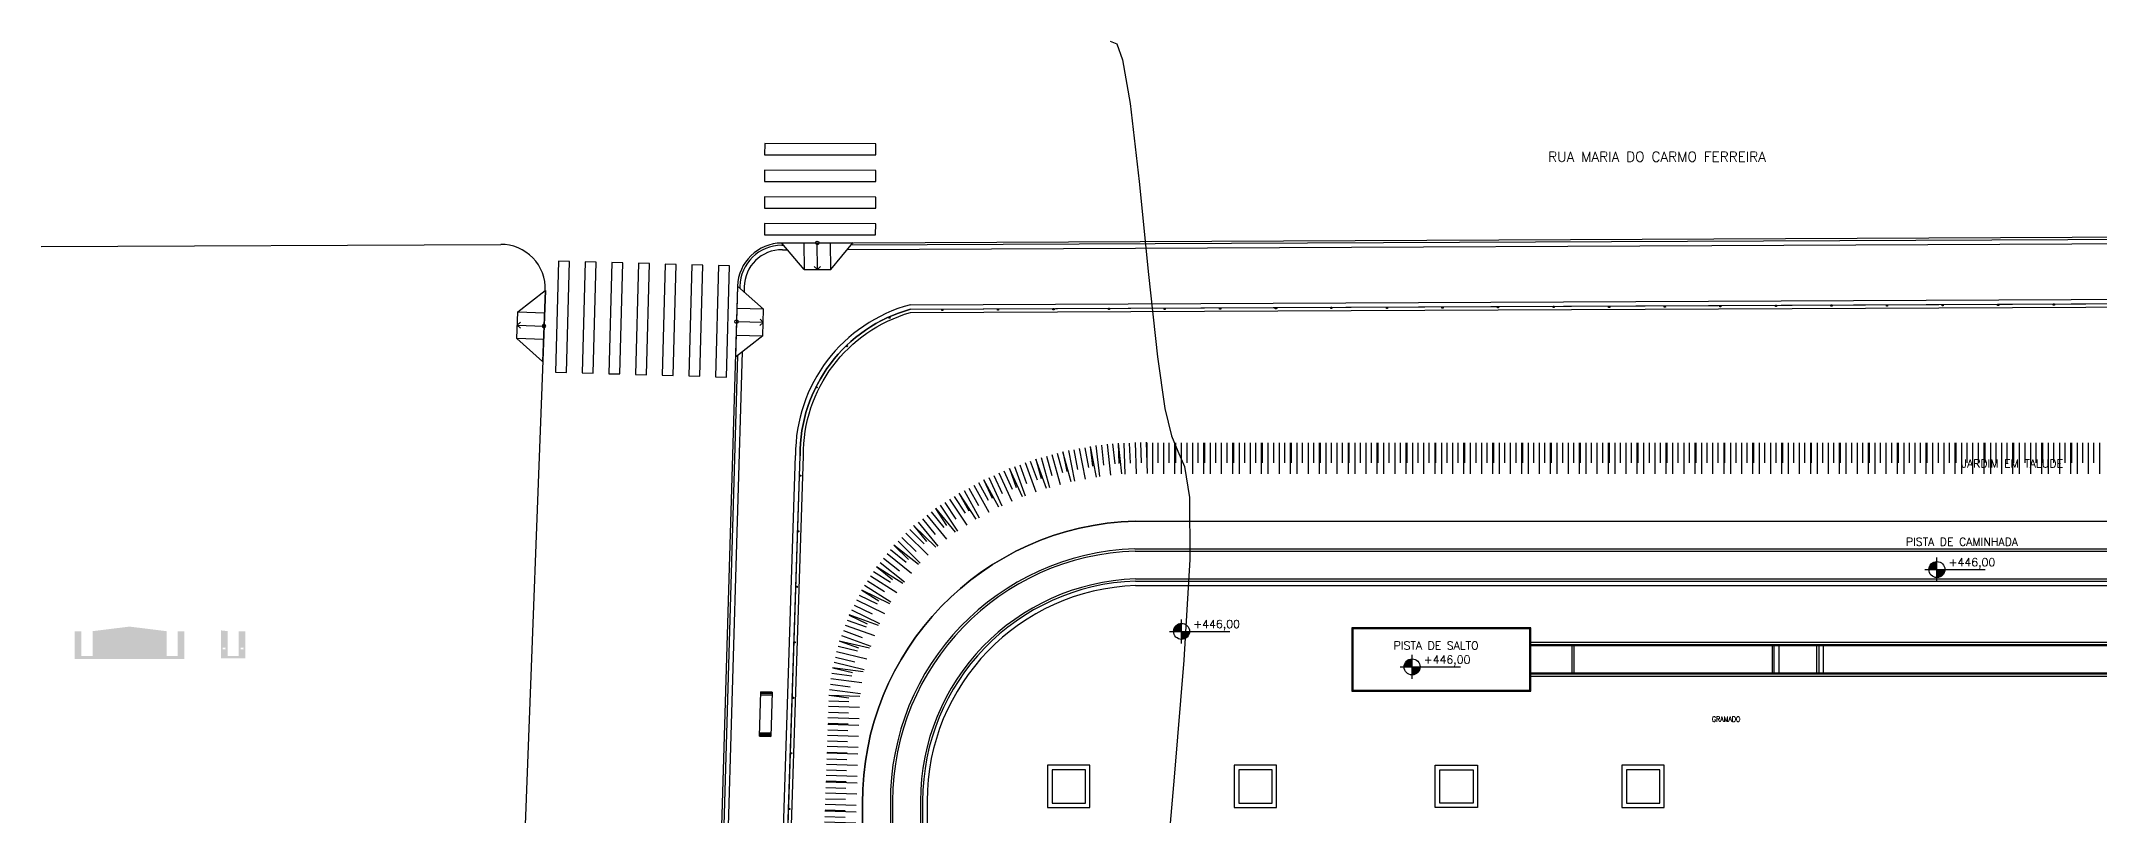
# Model space of a CAD drawing. Header units: inches. Extents: x 462102 to 462370, y 9198066 to 9198227.
# Drawn here: x 462101.7 to 462194.3, y 9198192.3 to 9198227.1 of the extents above; entities that cross this region are included whole.
import ezdxf
from ezdxf.enums import TextEntityAlignment as Align

# ---------------------------------------------------------------- set-up
doc = ezdxf.new("R2010")
doc.units = ezdxf.units.IN
doc.header["$MEASUREMENT"] = 0
doc.linetypes.add('CONTINU', pattern=[0])
for name, color, linetype in [('I-AGUA QUENTE', 190, 'Continuous'), ('I-ARQ', 8, 'Continuous'), ('I-CURVANIVEL', 55, 'CONTINU'), ('I-NORMO_ARQ', 8, 'Continuous'), ('I-NORMO_INST', 4, 'Continuous')]:
    doc.layers.add(name, color=color, linetype=linetype)
doc.layers.add('I-TEXTOS', color=2, linetype='Continuous', lineweight=25)
doc.styles.add('COTA200', font='ROMANS.SHX')
doc.styles.add('ROMANS', font='romans.shx', dxfattribs={"width": 0.75, "height": 0.1})
pattern_1 = [(45, (0, 0), (4e-19, 0.00353553390593274), [0.0025, -0.0025]), (45, (-0.000663, 0.000663), (4e-19, 0.00353553390593274), [0.0025, -0.0025]), (45, (-0.0013258, 0.0013258), (4e-19, 0.00353553390593274), [0.0025, -0.0025]), (135, (-0.0013258, 0.0017678), (-0.00353553390593274, 7e-19), [0.0025, -0.0025]), (135, (-0.000663, 0.0024307), (-0.00353553390593274, 7e-19), [0.0025, -0.0025]), (135, (2e-19, 0.0030936), (-0.00353553390593274, 7e-19), [0.0025, -0.0025])]

# ---------------------------------------------------------------- blocks, each defined once
blk = doc.blocks.new('A$C345B1117')
at = {"layer": 'I-ARQ'}
for p, q in [((0.665, 0), (0.665, 40)), ((0.765, 0), (0.765, 40)), ((0.815, 0), (0.815, 40)), ((2.035, 0), (2.035, 40)), ((2.085, 0), (2.085, 40)), ((2.185, 0), (2.185, 40)), ((0.815, 38.15), (2.035, 38.15)), ((0.815, 29.15), (2.035, 29.15)), ((0.815, 27.15), (2.035, 27.15)), ((0.815, 27.05), (2.035, 27.05)), ((0.815, 26.85), (2.035, 26.85)), ((0.665, 0), (2.185, 0))]:
    blk.add_line(p, q, dxfattribs=at)
for points in [[(0, 48.05), (2.85, 48.05), (2.85, 40), (0, 40)], [(0.05, 48), (2.8, 48), (2.8, 40.05), (0.05, 40.05)]]:
    blk.add_lwpolyline(points, close=True, dxfattribs=at)
for points in [[(2.035, 38.05), (0.815, 38.05)], [(2.035, 29.05), (0.815, 29.05)], [(0.815, 28.85), (2.035, 28.85)]]:
    blk.add_lwpolyline(points, dxfattribs=at)
blk = doc.blocks.new('nível-ct-04')
h = blk.add_hatch(color=8)
h.paths.add_polyline_path([(1.048, -1.319), (0.898, -1.319), (0.898, -1.469, 0.414214)])
h.paths.add_polyline_path([(0.898, -1.169, 0.414214), (0.748, -1.319), (0.898, -1.319)])
for p, q in [((0.898, -1.544), (0.898, -1.094)), ((0.673, -1.319), (1.803, -1.319))]:
    blk.add_line(p, q)
blk.add_circle((0.898, -1.319), 0.15)
at = {"style": 'ROMANS'}
blk.add_attdef('0.00', (1.117, -1.257), '', height=0.15, dxfattribs=at)
blk = doc.blocks.new('CERCA')
at = {"layer": 'I-ARQ'}
blk.add_lwpolyline([(-0.025, 0), (0.025, 0), (0.025, -0.06), (-0.025, -0.06)], close=True, dxfattribs=at)
blk = doc.blocks.new('talude')
at = {"layer": 'I-ARQ'}
for p, q in [((-0.5, -0.5), (-0.5, -1.401)), ((-0.243, -0.49), (-0.243, -1.892)), ((0, -0.5), (0, -1.401)), ((0.257, -0.49), (0.257, -1.892)), ((0.5, -0.5), (0.5, -1.401)), ((0.757, -0.49), (0.757, -1.892))]:
    blk.add_line(p, q, dxfattribs=at)
blk = doc.blocks.new('A$C70E94E78')
at = {"layer": 'I-ARQ', "linetype": 'Continuous', "ltscale": 3}
for p, q in [((1.6, 1.28), (1.459, 1.138)), ((1.6, 1.28), (1.6, 0.08)), ((1.6, 1.28), (1.741, 1.138)), ((0, 0.08), (3.2, 0.08))]:
    blk.add_line(p, q, dxfattribs=at)
for points in [[(1, 1.28), (0, 0.08)], [(2.2, 0.08), (2.2, 1.28), (1, 1.28), (1, 0.08)], [(2.2, 1.28), (3.2, 0.08)]]:
    blk.add_lwpolyline(points, dxfattribs=at)
blk.add_circle((1.6, 0.08), 0.0798, dxfattribs=at)
blk = doc.blocks.new('A$C14C97071')
at = {"layer": 'I-ARQ'}
for p, q in [((0, 0.5), (0, 0)), ((0.01, 0), (0.01, 0.5)), ((0.03, 0), (0.03, 0.5)), ((0.06, 0), (0.06, 0.5)), ((0.1, 0), (0.1, 0.5)), ((0.15, 0), (0.15, 0.5)), ((1.85, 0), (1.85, 0.5)), ((1.9, 0), (1.9, 0.5)), ((1.94, 0), (1.94, 0.5)), ((1.97, 0), (1.97, 0.5)), ((1.99, 0), (1.99, 0.5)), ((2, 0.5), (2, 0)), ((2, 0.5), (2, 0))]:
    blk.add_line(p, q, dxfattribs=at)
blk.add_lwpolyline([(0, 0.5), (2, 0.5), (2, 0), (0, 0)], close=True, dxfattribs=at)
blk = doc.blocks.new('JUAZEIRO_BLOCO')
at = {"layer": 'I-ARQ'}
for p, q in [((461825.336, 9198218.046), (461933.029, 9198218.534)), ((461828.287, 9198217.759), (461930.08, 9198218.221)), ((461828.453, 9198217.96), (461929.913, 9198218.42)), ((461792.02, 9198217.895), (461812.692, 9198217.988)), ((461825.336, 9198217.946), (461825.42, 9198217.946)), ((461825.362, 9198217.746), (461825.587, 9198217.747)), ((461814.7, 9198215.912), (461812.51, 9198158.325)), ((461823.346, 9198216.106), (461820.82, 9198130.738)), ((461823.446, 9198216.103), (461823.443, 9198216.02)), ((461823.645, 9198216.072), (461823.638, 9198215.847)), ((461831.126, 9198215.272), (461926.961, 9198215.706)), ((461831.127, 9198215.072), (461926.962, 9198215.506)), ((461823.351, 9198212.988), (461820.92, 9198130.735)), ((461823.556, 9198213.149), (461821.12, 9198130.729)), ((461822.423, 9198099.56), (461825.957, 9198208.486)), ((461822.623, 9198099.553), (461826.157, 9198208.48)), ((461841.238, 9198205.536, 446), (461914.234, 9198205.535, 446)), ((461841.238, 9198205.536, 446), (461877.736, 9198205.536, 446)), ((461877.736, 9198205.536, 446), (461914.234, 9198205.535, 446)), ((461841.219, 9198204.286, 446), (461914.265, 9198204.286, 446)), ((461841.228, 9198204.186, 446), (461914.34, 9198204.186, 446)), ((461841.248, 9198202.936, 446), (461914.224, 9198202.936, 446)), ((461841.248, 9198202.836, 446), (461914.231, 9198202.836, 446)), ((461841.248, 9198202.636, 446), (461914.225, 9198202.636, 446)), ((461828.974, 9198192.835, 446), (461828.974, 9198100.157, 446)), ((461828.974, 9198146.496, 446), (461828.974, 9198192.835, 446)), ((461830.224, 9198192.866, 446), (461830.224, 9198100.157, 446)), ((461830.324, 9198192.941, 446), (461830.324, 9198110.721, 446)), ((461831.574, 9198192.941, 446), (461831.574, 9198110.721, 446)), ((461831.674, 9198192.941, 446), (461831.674, 9198110.721, 446)), ((461831.874, 9198192.941, 446), (461831.874, 9198110.721, 446))]:
    blk.add_line(p, q, dxfattribs=at)
at = {"layer": 'I-ARQ', "flags": 128}
for points in [[(461829.567, 9198222.013), (461829.568, 9198222.513), (461824.568, 9198222.522), (461824.567, 9198222.022)], [(461829.565, 9198220.813), (461829.566, 9198221.313), (461824.566, 9198221.322), (461824.565, 9198220.822)], [(461829.562, 9198219.613), (461829.563, 9198220.113), (461824.563, 9198220.122), (461824.562, 9198219.622)], [(461829.56, 9198218.413), (461829.561, 9198218.913), (461824.561, 9198218.922), (461824.56, 9198218.422)], [(461815.151, 9198212.239), (461815.651, 9198212.224), (461815.794, 9198217.222), (461815.294, 9198217.237)], [(461816.351, 9198212.205), (461816.851, 9198212.19), (461816.993, 9198217.188), (461816.494, 9198217.202)], [(461817.551, 9198212.17), (461818.05, 9198212.156), (461818.193, 9198217.154), (461817.693, 9198217.168)], [(461818.75, 9198212.136), (461819.25, 9198212.122), (461819.392, 9198217.12), (461818.893, 9198217.134)], [(461819.95, 9198212.102), (461820.449, 9198212.088), (461820.592, 9198217.086), (461820.092, 9198217.1)], [(461821.149, 9198212.068), (461821.649, 9198212.053), (461821.791, 9198217.051), (461821.292, 9198217.066)], [(461822.349, 9198212.033), (461822.848, 9198212.019), (461822.991, 9198217.017), (461822.491, 9198217.031)]]:
    blk.add_lwpolyline(points, close=True, dxfattribs=at)
for points in [[(461864.143, 9198094.417), (461827.624, 9198094.391, -0.423954), (461822.623, 9198099.553), (461826.157, 9198208.48, -0.339074), (461831.127, 9198215.072), (461926.962, 9198215.506, -0.355475), (461931.988, 9198208.64), (461929.541, 9198099.348, -0.407466), (461924.546, 9198094.46), (461887.008, 9198094.433)], [(461864.159, 9198094.567), (461827.624, 9198094.541, -0.423954), (461822.773, 9198099.548), (461826.307, 9198208.475, -0.337304), (461831.128, 9198214.922), (461926.963, 9198215.356, -0.35365), (461931.838, 9198208.643), (461929.391, 9198099.351, -0.407466), (461924.546, 9198094.61), (461886.982, 9198094.583)], [(461864.159, 9198094.567), (461827.624, 9198094.541, -0.423954), (461822.773, 9198099.548), (461826.307, 9198208.475, -0.337304), (461831.128, 9198214.922), (461926.963, 9198215.356, -0.35365), (461931.838, 9198208.643), (461929.391, 9198099.351, -0.407466), (461924.546, 9198094.61), (461886.982, 9198094.583)]]:
    blk.add_lwpolyline(points, format="xyb", dxfattribs=at)
blk.add_lwpolyline([(461823.645, 9198216.072), (461823.638, 9198215.847)], dxfattribs=at)
at = {"layer": 'I-ARQ', "elevation": 446, "flags": 128}
for points in [[(461835.643, 9198104.364, -1.841339), (461828.974, 9198100.157), (461828.974, 9198192.835, -0.408864), (461841.238, 9198205.536), (461914.234, 9198205.535, -0.408924), (461926.498, 9198192.835), (461926.498, 9198100.157, -1.841339), (461919.829, 9198104.364, -8.268918)], [(461828.974, 9198154.012), (461828.974, 9198192.835, -0.408864), (461841.238, 9198205.536), (461877.736, 9198205.536), (461914.234, 9198205.535, -0.408924), (461926.498, 9198192.835), (461926.498, 9198146.496)]]:
    blk.add_lwpolyline(points, format="xyb", dxfattribs=at)
for points in [[(461839.194, 9198194.553), (461837.294, 9198194.553), (461837.294, 9198192.653), (461839.194, 9198192.653)], [(461838.994, 9198194.353), (461837.494, 9198194.353), (461837.494, 9198192.853), (461838.994, 9198192.853)], [(461847.594, 9198194.553), (461845.694, 9198194.553), (461845.694, 9198192.653), (461847.594, 9198192.653)], [(461847.394, 9198194.353), (461845.894, 9198194.353), (461845.894, 9198192.853), (461847.394, 9198192.853)], [(461854.734, 9198194.553), (461856.634, 9198194.553), (461856.634, 9198192.653), (461854.734, 9198192.653)], [(461854.934, 9198194.353), (461856.434, 9198194.353), (461856.434, 9198192.853), (461854.934, 9198192.853)], [(461865.034, 9198194.553), (461863.134, 9198194.553), (461863.134, 9198192.653), (461865.034, 9198192.653)], [(461864.834, 9198194.353), (461863.334, 9198194.353), (461863.334, 9198192.853), (461864.834, 9198192.853)]]:
    blk.add_lwpolyline(points, close=True, dxfattribs=at)
at = {"layer": 'I-ARQ'}
for centre, radius, start, end in [((461812.701, 9198215.988), 2, 357.82296, 90.25971), ((461825.345, 9198216.046), 2, 90.25971, 178.26687), ((461825.345, 9198216.046), 1.9, 90.25971, 178.26687), ((461825.345, 9198216.046), 1.7, 89.41719, 179.1094), ((461832.933, 9198208.533), 6.977, 105.01033, 180.38794), ((461832.944, 9198208.532), 6.787, 105.52291, 180.44468), ((461841.574, 9198192.941, 446), 12.6, 91.52892, 180.48051), ((461841.574, 9198192.941, 446), 12.6, 91.52892, 180.48051), ((461841.574, 9198192.941, 446), 11.35, 91.79491, 180.37858), ((461841.574, 9198192.941, 446), 11.25, 91.76232, 180), ((461841.574, 9198192.941, 446), 10, 91.86924, 180), ((461841.574, 9198192.941, 446), 9.9, 91.86924, 180), ((461841.574, 9198192.941, 446), 9.7, 91.86924, 180)]:
    blk.add_arc(centre, radius, start, end, dxfattribs=at)
at = {"layer": 'I-CURVANIVEL', "elevation": 448, "flags": 128}
blk.add_lwpolyline([(461840.113, 9198227.128), (461840.412, 9198227.015), (461840.667, 9198226.289), (461841.003, 9198224.331), (461841.41, 9198220.822), (461841.841, 9198216.634), (461842.242, 9198212.932), (461842.575, 9198210.598), (461842.865, 9198209.368), (461843.155, 9198208.691), (461843.458, 9198207.994), (461843.678, 9198206.602), (461843.69, 9198203.817), (461843.421, 9198199.282), (461842.994, 9198194.015), (461842.585, 9198189.376), (461842.329, 9198186.405), (461842.202, 9198184.853), (461842.141, 9198184.148), (461842.082, 9198183.767), (461841.959, 9198183.364), (461841.706, 9198182.642), (461841.261, 9198181.337), (461840.581, 9198179.33), (461839.63, 9198176.536), (461838.426, 9198173.014), (461837.197, 9198169.388), (461836.227, 9198166.426), (461835.72, 9198164.691), (461835.564, 9198163.93), (461835.566, 9198163.684), (461835.569, 9198163.567), (461835.541, 9198163.474), (461835.486, 9198163.37), (461835.441, 9198163.15), (461835.582, 9198162.428), (461836.121, 9198160.748), (461837.117, 9198157.835), (461838.027, 9198154.151), (461838.156, 9198150.342), (461837.057, 9198146.955), (461835.273, 9198144.152), (461833.596, 9198142), (461832.614, 9198140.507), (461832.106, 9198139.464), (461831.646, 9198138.608), (461830.901, 9198137.721), (461829.899, 9198136.779), (461828.762, 9198135.804), (461827.598, 9198134.819), (461826.47, 9198133.852), (461825.43, 9198132.93), (461824.524, 9198132.081), (461823.762, 9198131.331), (461823.146, 9198130.706), (461822.67, 9198130.217), (461822.282, 9198129.815), (461821.922, 9198129.435), (461821.524, 9198129.002), (461821.011, 9198128.403), (461820.302, 9198127.514), (461819.33, 9198126.227), (461818.096, 9198124.506), (461816.615, 9198122.328), (461814.927, 9198119.738), (461813.173, 9198117.028), (461811.519, 9198114.557), (461810.068, 9198112.553), (461808.665, 9198110.729), (461807.089, 9198108.667), (461805.222, 9198106.093), (461803.336, 9198103.312), (461801.805, 9198100.773), (461800.902, 9198098.834), (461800.5, 9198097.493), (461800.37, 9198096.655), (461800.322, 9198096.221), (461800.305, 9198096.061), (461800.302, 9198096.038)], dxfattribs=at)
at = {"layer": 'I-ARQ'}
for name, p, rotation in [('A$C70E94E78', (461828.535, 9198218.14), 180.2597099633608), ('A$C70E94E78', (461823.266, 9198216.109), 268.2668713633382), ('CERCA', (461830.171, 9198214.727), 12.48357219962518), ('CERCA', (461832.561, 9198215.078), 0.259709937579265), ('CERCA', (461835.061, 9198215.09), 0.259709937579265), ('CERCA', (461837.561, 9198215.101), 0.259709937579265), ('CERCA', (461840.06, 9198215.112), 0.259709937579265), ('CERCA', (461842.56, 9198215.124), 0.259709937579265), ('CERCA', (461845.06, 9198215.135), 0.259709937579265), ('CERCA', (461847.56, 9198215.146), 0.259709937579265), ('CERCA', (461850.06, 9198215.158), 0.259709937579265), ('CERCA', (461852.56, 9198215.169), 0.259709937579265), ('CERCA', (461855.06, 9198215.18), 0.259709937579265), ('CERCA', (461857.56, 9198215.192), 0.259709937579265), ('CERCA', (461860.06, 9198215.203), 0.259709937579265), ('CERCA', (461862.56, 9198215.214), 0.259709937579265), ('CERCA', (461865.06, 9198215.226), 0.259709937579265), ('CERCA', (461867.56, 9198215.237), 0.259709937579265), ('CERCA', (461870.06, 9198215.248), 0.259709937579265), ('CERCA', (461872.56, 9198215.26), 0.259709937579265), ('CERCA', (461875.06, 9198215.271), 0.259709937579265), ('CERCA', (461877.56, 9198215.282), 0.259709937579265), ('CERCA', (461880.06, 9198215.294), 0.259709937579265), ('CERCA', (461882.56, 9198215.305), 0.259709937579265), ('CERCA', (461828.249, 9198213.434), 41.13146195109621), ('CERCA', (461826.871, 9198211.564), 69.77935170256727), ('talude', (461839.657, 9198209.452), 6.516757441935097), ('talude', (461840.953, 9198209.549), 2.027784424739187), ('talude', (461842.253, 9198209.556), 359.999166054472), ('talude', (461843.553, 9198209.556), 359.999166054472), ('talude', (461844.853, 9198209.556), 359.999166054472), ('talude', (461846.153, 9198209.556), 359.999166054472), ('talude', (461847.453, 9198209.556), 359.999166054472), ('talude', (461848.753, 9198209.556), 359.999166054472), ('talude', (461850.053, 9198209.556), 359.999166054472), ('talude', (461851.353, 9198209.556), 359.999166054472), ('talude', (461852.653, 9198209.556), 359.999166054472), ('talude', (461853.953, 9198209.556), 359.999166054472), ('talude', (461855.253, 9198209.556), 359.999166054472), ('talude', (461856.553, 9198209.556), 359.999166054472), ('talude', (461857.853, 9198209.556), 359.999166054472), ('talude', (461859.153, 9198209.556), 359.999166054472), ('talude', (461860.453, 9198209.556), 359.999166054472), ('talude', (461861.753, 9198209.556), 359.999166054472), ('talude', (461863.053, 9198209.556), 359.999166054472), ('talude', (461864.353, 9198209.556), 359.999166054472), ('talude', (461865.653, 9198209.556), 359.999166054472), ('talude', (461866.953, 9198209.556), 359.999166054472), ('talude', (461868.253, 9198209.556), 359.999166054472), ('talude', (461869.553, 9198209.556), 359.999166054472), ('talude', (461870.853, 9198209.556), 359.999166054472), ('talude', (461872.153, 9198209.556), 359.999166054472), ('talude', (461873.453, 9198209.556), 359.999166054472), ('talude', (461874.753, 9198209.556), 359.999166054472), ('talude', (461876.053, 9198209.556), 359.999166054472), ('talude', (461877.353, 9198209.556), 359.999166054472), ('talude', (461878.653, 9198209.556), 359.999166054472), ('talude', (461879.953, 9198209.556), 359.999166054472), ('talude', (461881.253, 9198209.556), 359.999166054472), ('talude', (461882.553, 9198209.556), 359.999166054472), ('talude', (461883.853, 9198209.556), 359.999166054472), ('talude', (461835.874, 9198208.54), 19.98547286838096), ('talude', (461837.112, 9198208.936), 15.49470347632688), ('talude', (461838.377, 9198209.234), 11.00573045913097), ('CERCA', (461826.128, 9198207.583), 88.14190509677813), ('talude', (461833.51, 9198207.464), 28.97197854570818), ('talude', (461834.671, 9198208.049), 24.47872570704458), ('talude', (461832.399, 9198206.791), 33.46523138437181), ('talude', (461830.389, 9198205.149), 45.40293195834491), ('talude', (461831.35, 9198206.024), 39.19782012232572), ('CERCA', (461826.047, 9198205.084), 88.14190509677813), ('talude', (461829.528, 9198204.176), 51.60804379436407), ('talude', (461828.777, 9198203.116), 57.81315563038326), ('CERCA', (461825.966, 9198202.585), 88.14190509677813), ('talude', (461828.145, 9198201.98), 64.01826746640245), ('talude', (461827.64, 9198200.783), 70.22337930242165), ('CERCA', (461825.884, 9198200.087), 88.14190509677813), ('talude', (461827.267, 9198199.538), 76.42849113844082), ('talude', (461827.031, 9198198.26), 82.63360297446002), ('A$C14C97071', (461824.841, 9198195.848), 88.2666193856652), ('CERCA', (461825.803, 9198197.588), 88.14190509677813), ('talude', (461826.934, 9198196.965), 88.1419050967992), ('talude', (461826.892, 9198195.665), 88.1419050967992), ('CERCA', (461825.722, 9198195.089), 88.14190509677813), ('talude', (461826.849, 9198194.366), 88.1419050967992), ('talude', (461826.807, 9198193.067), 88.1419050967992), ('CERCA', (461825.641, 9198192.59), 88.14190509677813), ('talude', (461826.765, 9198191.767), 88.1419050967992)]:
    blk.add_blockref(name, p, dxfattribs=dict(at, rotation=rotation))
at = {"layer": 'I-ARQ', "xscale": -1}
for name, p, rotation in [('A$C70E94E78', (461814.779, 9198215.909), 87.82296463682822), ('A$C345B1117', (461899.034, 9198200.738, 446), 90)]:
    blk.add_blockref(name, p, dxfattribs=dict(at, rotation=rotation))
at = {"layer": 'I-ARQ', "xscale": 2.400000002235174, "yscale": 2.399999998509884, "zscale": 2.399999999999998}
for p in [(461875.147, 9198206.525, 446), (461841.168, 9198203.744, 446), (461851.537, 9198202.144, 892)]:
    blk.add_blockref('nível-ct-04', p, dxfattribs=at).add_auto_attribs({'0.00': '+446,00'})
at = {"layer": 'I-ARQ', "style": 'COTA200'}
for s, height, p in [(' RUA MARIA DO CARMO FERREIRA ', 0.45, (461864.712, 9198221.93)), ('JARDIM EM TALUDE', 0.36, (461880.693, 9198208.127)), ('PISTA DE CAMINHADA', 0.36, (461878.428, 9198204.607))]:
    blk.add_text(s, height=height, dxfattribs=at).set_placement(p, align=Align.MIDDLE_CENTER)
at = {"layer": 'I-NORMO_INST', "color": 251, "style": 'COTA200'}
blk.add_text('PISTA DE SALTO', height=0.36, dxfattribs=at).set_placement((461854.774, 9198199.939, 446), align=Align.MIDDLE_CENTER)

msp = doc.modelspace()

# ---------------------------------------------------------------- hatches: boundary and pattern name
at = {"layer": 'I-AGUA QUENTE'}
h = msp.add_hatch(dxfattribs=at)
h.set_pattern_fill('EARTH', color=256, scale=0.005, style=0)
h.paths.add_polyline_path([(462107.365, 9198200.58), (462107.365, 9198200.586), (462105.701, 9198200.792), (462104.037, 9198200.586), (462104.037, 9198199.465), (462103.537, 9198199.465), (462103.537, 9198200.58), (462103.234, 9198200.58), (462103.234, 9198199.34), (462108.167, 9198199.34), (462108.167, 9198200.58), (462107.865, 9198200.58), (462107.865, 9198199.465), (462107.365, 9198199.465)])
h.paths.add_polyline_path([(462105.618, 9198199.98), (462105.748, 9198199.98), (462105.748, 9198200.018), (462105.618, 9198200.018)], flags=24)
h.paths.add_polyline_path([(462105.615, 9198200.021), (462105.752, 9198200.021), (462105.752, 9198200.059), (462105.615, 9198200.059)], flags=24)
h.paths.add_polyline_path([(462106.968, 9198200.566), (462107.116, 9198200.548), (462107.12, 9198200.585), (462106.973, 9198200.603)], flags=24)
h.paths.add_polyline_path([(462106.497, 9198200.624), (462106.644, 9198200.606), (462106.649, 9198200.644), (462106.501, 9198200.662)], flags=24)
h.paths.add_polyline_path([(462105.968, 9198200.69), (462106.116, 9198200.672), (462106.12, 9198200.709), (462105.972, 9198200.727)], flags=24)
h.paths.add_polyline_path([(462104.265, 9198200.551), (462104.412, 9198200.57), (462104.408, 9198200.607), (462104.26, 9198200.589)], flags=24)
h.paths.add_polyline_path([(462104.765, 9198200.613), (462104.913, 9198200.632), (462104.908, 9198200.669), (462104.76, 9198200.65)], flags=24)
h.paths.add_polyline_path([(462105.334, 9198200.684), (462105.482, 9198200.702), (462105.477, 9198200.739), (462105.33, 9198200.721)], flags=24)
h.paths.add_polyline_path([(462107.954, 9198199.976), (462108.085, 9198199.976), (462108.085, 9198200.014), (462107.954, 9198200.013)], flags=24)
h.paths.add_polyline_path([(462107.951, 9198200.017), (462108.089, 9198200.017), (462108.089, 9198200.055), (462107.951, 9198200.055)], flags=24)
h.paths.add_polyline_path([(462107.14, 9198199.976), (462107.271, 9198199.976), (462107.271, 9198200.014), (462107.14, 9198200.013)], flags=24)
h.paths.add_polyline_path([(462107.137, 9198200.017), (462107.275, 9198200.017), (462107.275, 9198200.055), (462107.137, 9198200.055)], flags=24)
h.paths.add_polyline_path([(462102.908, 9198199.599), (462103.234, 9198199.599), (462103.234, 9198199.637), (462102.907, 9198199.636)], flags=9)
h.paths.add_polyline_path([(462104.126, 9198199.98), (462104.257, 9198199.98), (462104.257, 9198200.018), (462104.126, 9198200.018)], flags=24)
h.paths.add_polyline_path([(462104.123, 9198200.021), (462104.261, 9198200.021), (462104.261, 9198200.059), (462104.123, 9198200.059)], flags=24)
h.paths.add_polyline_path([(462103.312, 9198199.976), (462103.443, 9198199.976), (462103.443, 9198200.014), (462103.312, 9198200.013)], flags=24)
h.paths.add_polyline_path([(462103.309, 9198200.017), (462103.447, 9198200.017), (462103.447, 9198200.055), (462103.309, 9198200.055)], flags=24)
h = msp.add_hatch(dxfattribs=at)
h.set_pattern_fill('EARTH', color=256, scale=0.01, angle=45, style=0)
h.set_pattern_definition(pattern_1)
h.paths.add_polyline_path([(462107.365, 9198200.58), (462107.365, 9198200.586), (462105.701, 9198200.792), (462104.037, 9198200.586), (462104.037, 9198199.465), (462103.537, 9198199.465), (462103.537, 9198200.58), (462103.234, 9198200.58), (462103.234, 9198199.34), (462108.167, 9198199.34), (462108.167, 9198200.58), (462107.865, 9198200.58), (462107.865, 9198199.465), (462107.365, 9198199.465)])
h.paths.add_polyline_path([(462105.618, 9198199.98), (462105.748, 9198199.98), (462105.748, 9198200.018), (462105.618, 9198200.018)], flags=24)
h.paths.add_polyline_path([(462105.615, 9198200.021), (462105.752, 9198200.021), (462105.752, 9198200.059), (462105.615, 9198200.059)], flags=24)
h.paths.add_polyline_path([(462106.968, 9198200.566), (462107.116, 9198200.548), (462107.12, 9198200.585), (462106.973, 9198200.603)], flags=24)
h.paths.add_polyline_path([(462106.497, 9198200.624), (462106.644, 9198200.606), (462106.649, 9198200.644), (462106.501, 9198200.662)], flags=24)
h.paths.add_polyline_path([(462105.968, 9198200.69), (462106.116, 9198200.672), (462106.12, 9198200.709), (462105.972, 9198200.727)], flags=24)
h.paths.add_polyline_path([(462104.265, 9198200.551), (462104.412, 9198200.57), (462104.408, 9198200.607), (462104.26, 9198200.589)], flags=24)
h.paths.add_polyline_path([(462104.765, 9198200.613), (462104.913, 9198200.632), (462104.908, 9198200.669), (462104.76, 9198200.65)], flags=24)
h.paths.add_polyline_path([(462105.334, 9198200.684), (462105.482, 9198200.702), (462105.477, 9198200.739), (462105.33, 9198200.721)], flags=24)
h.paths.add_polyline_path([(462107.954, 9198199.976), (462108.085, 9198199.976), (462108.085, 9198200.014), (462107.954, 9198200.013)], flags=24)
h.paths.add_polyline_path([(462107.951, 9198200.017), (462108.089, 9198200.017), (462108.089, 9198200.055), (462107.951, 9198200.055)], flags=24)
h.paths.add_polyline_path([(462107.14, 9198199.976), (462107.271, 9198199.976), (462107.271, 9198200.014), (462107.14, 9198200.013)], flags=24)
h.paths.add_polyline_path([(462107.137, 9198200.017), (462107.275, 9198200.017), (462107.275, 9198200.055), (462107.137, 9198200.055)], flags=24)
h.paths.add_polyline_path([(462102.908, 9198199.599), (462103.234, 9198199.599), (462103.234, 9198199.637), (462102.907, 9198199.636)], flags=9)
h.paths.add_polyline_path([(462104.126, 9198199.98), (462104.257, 9198199.98), (462104.257, 9198200.018), (462104.126, 9198200.018)], flags=24)
h.paths.add_polyline_path([(462104.123, 9198200.021), (462104.261, 9198200.021), (462104.261, 9198200.059), (462104.123, 9198200.059)], flags=24)
h.paths.add_polyline_path([(462103.312, 9198199.976), (462103.443, 9198199.976), (462103.443, 9198200.014), (462103.312, 9198200.013)], flags=24)
h.paths.add_polyline_path([(462103.309, 9198200.017), (462103.447, 9198200.017), (462103.447, 9198200.055), (462103.309, 9198200.055)], flags=24)
at = {"layer": 'I-ARQ'}
h = msp.add_hatch(dxfattribs=at)
h.set_pattern_fill('EARTH', color=256, scale=0.01, angle=45, style=0)
h.set_pattern_definition(pattern_1)
h.paths.add_polyline_path([(462107.365, 9198200.586), (462105.701, 9198200.792), (462104.037, 9198200.586), (462104.037, 9198199.465), (462103.537, 9198199.465), (462103.537, 9198200.58), (462103.234, 9198200.58), (462103.234, 9198199.34), (462108.167, 9198199.34), (462108.167, 9198200.58), (462107.865, 9198200.58), (462107.865, 9198199.465), (462107.365, 9198199.465)])
h.paths.add_polyline_path([(462110.706, 9198199.762), (462110.836, 9198199.763), (462110.836, 9198199.8), (462110.706, 9198199.8)], flags=16)
h.paths.add_polyline_path([(462110.703, 9198199.806), (462110.84, 9198199.807), (462110.84, 9198199.844), (462110.703, 9198199.844)], flags=16)
h.paths.add_polyline_path([(462109.891, 9198199.762), (462110.022, 9198199.763), (462110.022, 9198199.8), (462109.891, 9198199.8)], flags=16)
h.paths.add_polyline_path([(462109.888, 9198199.806), (462110.026, 9198199.807), (462110.026, 9198199.844), (462109.888, 9198199.844)], flags=16)
h.paths.add_polyline_path([(462110.916, 9198200.58), (462110.616, 9198200.58), (462110.616, 9198199.465), (462110.116, 9198199.465), (462110.116, 9198200.586), (462109.816, 9198200.623), (462109.816, 9198199.365), (462110.916, 9198199.365)])
h.paths.add_polyline_path([(462105.636, 9198199.976), (462105.766, 9198199.976), (462105.766, 9198200.014), (462105.636, 9198200.013)], flags=24)
h.paths.add_polyline_path([(462105.633, 9198200.017), (462105.77, 9198200.017), (462105.77, 9198200.055), (462105.633, 9198200.055)], flags=24)
h.paths.add_polyline_path([(462106.968, 9198200.566), (462107.116, 9198200.548), (462107.12, 9198200.585), (462106.973, 9198200.603)], flags=24)
h.paths.add_polyline_path([(462106.497, 9198200.624), (462106.644, 9198200.606), (462106.649, 9198200.644), (462106.501, 9198200.662)], flags=24)
h.paths.add_polyline_path([(462105.968, 9198200.69), (462106.116, 9198200.672), (462106.12, 9198200.709), (462105.972, 9198200.727)], flags=24)
h.paths.add_polyline_path([(462104.265, 9198200.551), (462104.412, 9198200.57), (462104.408, 9198200.607), (462104.26, 9198200.589)], flags=24)
h.paths.add_polyline_path([(462104.765, 9198200.613), (462104.913, 9198200.632), (462104.908, 9198200.669), (462104.76, 9198200.65)], flags=24)
h.paths.add_polyline_path([(462105.334, 9198200.684), (462105.482, 9198200.702), (462105.477, 9198200.739), (462105.33, 9198200.721)], flags=24)
h.paths.add_polyline_path([(462107.954, 9198199.976), (462108.085, 9198199.976), (462108.085, 9198200.014), (462107.954, 9198200.013)], flags=24)
h.paths.add_polyline_path([(462107.951, 9198200.017), (462108.089, 9198200.017), (462108.089, 9198200.055), (462107.951, 9198200.055)], flags=24)
h.paths.add_polyline_path([(462107.14, 9198199.976), (462107.271, 9198199.976), (462107.271, 9198200.014), (462107.14, 9198200.013)], flags=24)
h.paths.add_polyline_path([(462107.137, 9198200.017), (462107.275, 9198200.017), (462107.275, 9198200.055), (462107.137, 9198200.055)], flags=24)
h.paths.add_polyline_path([(462102.908, 9198199.599), (462103.234, 9198199.599), (462103.234, 9198199.637), (462102.907, 9198199.636)], flags=9)
h.paths.add_polyline_path([(462104.126, 9198199.98), (462104.257, 9198199.98), (462104.257, 9198200.018), (462104.126, 9198200.018)], flags=24)
h.paths.add_polyline_path([(462104.123, 9198200.021), (462104.261, 9198200.021), (462104.261, 9198200.059), (462104.123, 9198200.059)], flags=24)
h.paths.add_polyline_path([(462103.312, 9198199.976), (462103.443, 9198199.976), (462103.443, 9198200.014), (462103.312, 9198200.013)], flags=24)
h.paths.add_polyline_path([(462103.309, 9198200.017), (462103.447, 9198200.017), (462103.447, 9198200.055), (462103.309, 9198200.055)], flags=24)
h = msp.add_hatch(dxfattribs=at)
h.set_pattern_fill('EARTH', color=256, scale=0.01, angle=45, style=0)
h.set_pattern_definition(pattern_1)
h.paths.add_polyline_path([(462107.053, 9198200.625), (462105.701, 9198200.792), (462104.348, 9198200.625), (462104.349, 9198199.364), (462107.052, 9198199.364)])
h.paths.add_polyline_path([(462104.126, 9198199.762), (462104.257, 9198199.763), (462104.257, 9198199.8), (462104.126, 9198199.8)], flags=16)
h.paths.add_polyline_path([(462104.123, 9198199.806), (462104.261, 9198199.807), (462104.261, 9198199.844), (462104.123, 9198199.844)], flags=16)
h.paths.add_polyline_path([(462103.312, 9198199.762), (462103.443, 9198199.763), (462103.443, 9198199.8), (462103.312, 9198199.8)], flags=16)
h.paths.add_polyline_path([(462103.309, 9198199.806), (462103.447, 9198199.807), (462103.447, 9198199.844), (462103.309, 9198199.844)], flags=16)
h.paths.add_polyline_path([(462104.337, 9198200.623), (462104.037, 9198200.586), (462104.037, 9198199.465), (462103.537, 9198199.465), (462103.537, 9198200.58), (462103.237, 9198200.58), (462103.237, 9198199.365), (462104.337, 9198199.365)])

# ---------------------------------------------------------------- block references
at = {"layer": 'I-TEXTOS', "color": 2}
msp.add_blockref('JUAZEIRO_BLOCO', (309.707, 0), dxfattribs=at)

# ---------------------------------------------------------------- texts
at = {"layer": 'I-NORMO_ARQ', "style": 'ROMANS', "width": 0.7}
msp.add_text('GRAMADO', height=0.24, dxfattribs=at).set_placement((462176.888, 9198196.511, 446))

doc.saveas('drawing.dxf')
